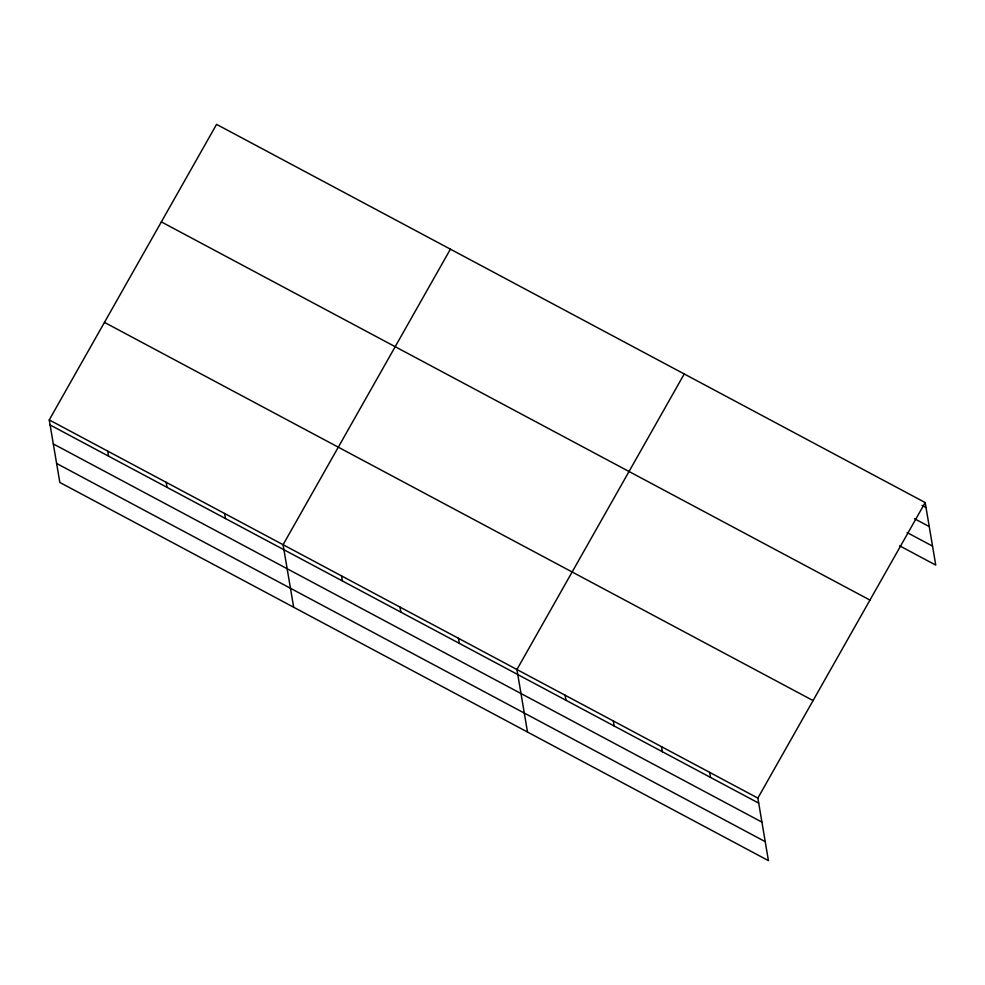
<?xml version="1.0" encoding="UTF-8"?>
<svg xmlns="http://www.w3.org/2000/svg" width="985" height="985" viewBox="0 0 985 985"><rect width="100%" height="100%" fill="white"/><g stroke="black" fill="none" stroke-linecap="round" stroke-linejoin="round"><path stroke-width="1.48" d="M925.174 502.559L757.859 798.096L768.435 860.631L59.826 482.441L49.25 419.906L216.565 124.369L925.174 502.559L935.75 565.094L899.613 545.801M450.404 249.168L283.089 544.705L293.665 607.252M684.243 373.968L516.928 669.517L527.504 732.052M922.009 505.453L926.023 507.595M914.511 518.713L929.237 526.569M907.111 532.553L932.536 546.121M161.355 221.896L869.964 600.087M104.459 322.378L813.068 700.569M49.25 419.906L757.859 798.096M50.1 424.954L758.709 803.144M53.313 443.927L761.922 822.118M56.613 463.467L765.234 841.658M709.68 772.375L710.53 777.424M661.489 746.667L662.339 751.715M613.298 720.946L614.16 725.994M565.119 695.225L565.969 700.273M458.468 638.317L459.33 643.353M400.008 607.117L400.87 612.153M341.549 575.917L342.411 580.953M224.629 513.505L225.479 518.553M166.169 482.305L167.019 487.353M107.71 451.105L108.559 456.154"/></g></svg>
